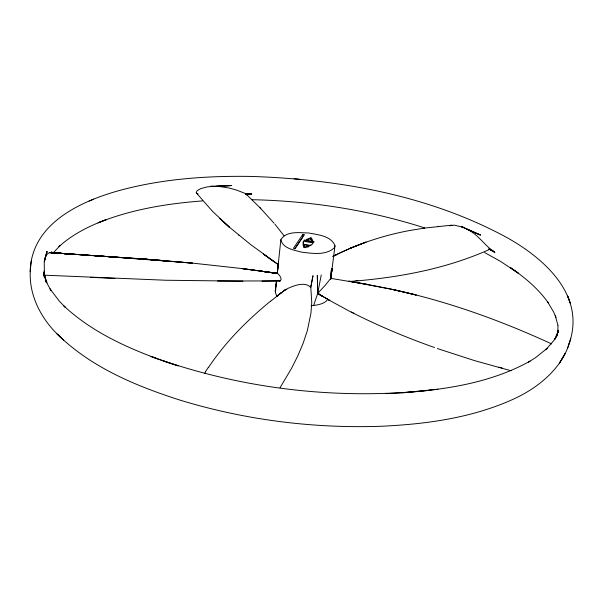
<?xml version="1.0" encoding="UTF-8"?>
<svg xmlns="http://www.w3.org/2000/svg" width="603" height="603" viewBox="0 0 603 603"><rect width="100%" height="100%" fill="white"/><g stroke="black" fill="none" stroke-linecap="round" stroke-linejoin="round"><path stroke-width="0.9" d="M311.08 305.653L313.643 305.48L317.653 293.503L321.263 274.93M277.252 273.491L261.159 271.184L277.252 273.483L280.862 239.73C286.146 230.617 299.683 232.796 308.683 232.977C317.781 234.786 331.266 235.796 334.982 245.783L330.783 278.835M44.313 275.85L44.456 277.546L44.23 262.554L47.019 251.579L44.275 261.483L44.743 259.237M44.321 275.805L44.456 277.546L44.185 271.697M51.225 253.011C49.069 251.338 45.398 255.582 45.029 258.265M44.192 272.601L44.456 277.546L44.177 271.131M277.35 273.272L278.503 261.853L277.29 273.34L242.293 268.614L277.35 273.272C279.264 274.749 282.845 279.068 280.101 280.915L217.57 281.021M44.207 273.528L44.17 273.996M30.15 271.757C31.183 223.479 80.93 200.927 121.09 190.035C163.571 178.722 207.831 175.669 251.647 176.445C339.316 179.317 428.846 195.244 506.641 237.409C542.512 257.443 583.139 292.402 570.755 338.381C563.684 367.581 538.592 387.865 512.286 399.653C471.433 417.962 426.366 424.135 381.985 426.231C313.929 428.695 245.368 420.065 180.214 400.181C136.157 386.063 91.633 367.634 58.046 334.861C39.934 317.434 27.436 292.161 30.715 266.594M275.873 289.659L275.322 291.453L276.491 280.568C276.747 285.701 273.001 292.44 277.659 296.548M30.761 266.081L31.318 260.971M557.737 333.022L558.001 325.658M275.322 291.453L276.596 280.38M302.91 234.333L293.42 248.293L295.033 248.594L304.477 234.627L302.91 234.333L302.57 237.273L294.663 248.971M303.618 241.2C300.128 245.534 312.098 247.019 313.138 242.971L303.618 241.2L303.264 244.23L311.042 245.685M303.799 247.245L304.063 244.954L302.91 244.743L304.161 247.494L305.261 247.697L309.422 245.956L308.231 245.738L305.012 247.132L304.063 244.954M308.05 247.26L308.231 245.738M310.274 239.414L310.455 237.906L311.525 238.11L312.776 240.77L311.6 240.552L310.696 238.456L307.477 239.783L306.339 239.572L310.455 237.906M311.261 240.363L311.525 238.11M557.767 332.916L558.077 330.361L556.976 335.185L558.566 330.233L554.564 339.708L557.157 335.328L554.067 340.243L546.348 349.129M310.786 287.533C305.118 280.749 291.927 286.214 285.309 289.749M330.738 279.257L332.102 268.388L330.768 278.352L325.009 285.581L317.713 293.284L319.319 294.264M330.753 278.978L332.102 268.388M310.771 287.051L313.002 275.722L310.794 287.179L311.751 302.57L310.967 313.055L307.357 330.595L303.09 343.401L297.844 355.778L291.641 368.184L280.026 387.744M489.553 249.024L494.754 252.235C484.646 245.805 478.307 234.296 466.948 229.223M44.275 261.483L44.72 259.478M334.982 245.783L334.424 247.705C325.921 255.702 312.399 253.411 301.786 252.175C294.415 250.102 282.754 248.587 280.862 239.73M45.067 258.114L47.019 251.579M569.096 343.461L570.755 338.381M567.468 348.444L569.142 343.333M51.353 252.755L51.813 252.16L51.368 252.717L52.416 252.778L51.353 252.665L51.813 252.16L51.315 252.612L61.122 253.418L51.315 252.612L51.813 252.16L51.376 252.649M204.779 373.227L205.653 371.817M208.382 367.664C225.19 342.248 246.959 320.502 270.438 301.236M52.974 253.124L60.051 245.594L58.966 246.635C72.518 234.25 89.252 225.997 106.316 219.598L98.063 222.839C131.266 209.399 167.023 203.588 202.578 200.912M327.587 299.714C324.263 303.852 318.595 304.756 313.643 305.48M51.813 252.16L51.345 252.642L55.318 252.981M545.7 349.8L547.185 348.3L535.683 357.564L528.582 362.034L530.045 361.152C490.895 382.905 445.564 389.696 401.455 392.847L437.891 389.244M270.423 301.357L281.051 293.043M283.5 291.106L282.882 291.588L284.126 290.616L277.47 295.674M280.463 293.39L281.684 292.44L281.058 292.922M277.584 295.576L276.347 296.548L278.104 295.161M278.661 294.739L279.92 293.797M284.722 290.322L285.807 289.493L286.855 289.659M284.684 290.344L285.86 289.319L284.737 290.141M282.249 292.138L283.448 291.249M284.088 290.638L284.699 290.194M317.668 293.382L317.321 275.481L317.668 293.382L322.748 296.42L320.155 294.807L321.022 295.364M449.657 225.741L454.338 225.153L463.217 227.256L480.395 235.034L461.438 226.788L463.217 227.256M332.909 256.373C357.134 244.072 383.154 235.426 409.867 230.474L424.422 228.092L452.024 225.138M335.848 254.896L350.961 247.976L350.547 248.157L365.953 242.127L350.547 248.157M328.047 299.412L328.937 299.962L317.653 293.503L318.776 293.058M89.161 201.048L93.676 199.171M330.753 278.36L367.174 284.405M423.977 228.16L424.422 228.092M429.909 390.284L430.776 390.164C336.678 400.286 239.971 388.845 151.006 356.463L157.398 358.823M438.14 226.404L438.539 226.359M355.883 280.794L357.903 280.599M349.755 281.473C397.603 277.832 445.715 269.104 489.704 249.363L489.335 249.114M215.972 186.365L231.416 185.551L210.545 186.297L220.057 186.598L229.321 188.068L236.482 190.043L245.519 193.571L260.873 208.54M215.686 186.365L231.416 185.551M385.332 393.631L400.543 392.915M213.055 186.38L207.176 186.9L200.889 188.558L197.136 190.669L196.201 192.741L212.527 211.351L229.321 227.105L219.778 218.459L228.741 226.638L250.773 244.66L278.601 264.815M262.011 281.164L280.229 280.885M246.001 194.023L251.413 194.015L245.805 193.744M242.903 281.186L165.674 280.237L44.049 275.172M280.101 280.915L278.985 280.719M251.677 199.691C310.274 200.92 368.863 209.965 424.693 227.942M90.518 277.32L114.917 278.42M71.78 254.149L141.486 258.86L156.893 260.157L95.101 255.68L192.251 263.089L141.373 258.815L192.236 263.104M49.8 252.619L118.392 257.255M118.082 257.277L141.426 258.823M49.928 252.597L72.239 254.104M71.953 254.097L95.289 255.732M95.493 255.838L50.35 252.536L72.39 254.187L50.66 252.529L71.576 254.157M95.342 255.762L106.535 256.607M108.352 256.742L113.944 257.164M141.358 258.845L166.873 260.828M51.345 252.845L52.408 252.928M59.72 253.554L56.071 253.23M64.114 253.931L67.001 254.187M294.068 178.729L299.254 179.197M192.267 263.089L242.429 268.606M242.225 268.629L261.355 271.086M277.719 273.453L261.86 271.32L277.681 273.453M349.039 281.194L391.762 289.289M348.903 281.149L367.581 284.435M367.966 284.578L392.018 289.327L416.213 295.018L392.267 289.402C447.336 301.214 500.596 320.412 551.7 343.944M511.208 370.792L474.697 360.662L437.296 348.534M198.123 193.97L196.42 193.103M498.96 367.197L502.028 368.018M164.702 361.423L178.104 365.833L163.91 361.144L164.702 361.423C128.537 348.564 92.304 332.479 63.933 305.977L65.154 307.176L59.26 301.063L50.019 288.89L50.765 290.096M434.514 347.539C407.862 338.079 381.676 327.256 356.343 314.676A311.789 106.226 13.1 0 1 348.843 310.869L328.024 299.578M466.586 229.034L480.395 235.034M351.353 312.007L353.855 313.281M484.616 252.544L500.482 261.37L518.324 273.189L510.688 267.8C524.934 277.531 538.419 288.837 548.413 303.03L547.577 301.786L553.682 312.128L555.913 317.374L555.265 315.573L557.948 325.492M488.377 248.858L494.754 252.235L489.606 249.077M322.748 296.39L325.379 297.897M326.268 298.379L327.165 298.869M322.778 296.495L317.653 293.503M325.379 297.867L329.833 300.422M494.754 252.235L489.628 249.114M318.429 293.812L319.304 294.332M273.069 261.061L263.421 254.104L278.111 264.551M238.788 235.125L239.316 235.569M56.825 333.708L63.662 340.205L58.046 334.861M259.961 207.718L274.116 223.261M274.945 224.21L284.005 235.735M51.134 290.699L47.795 284.699L43.537 273.084L46.484 282.769M45.263 278.79L46.499 282.845L44.057 272.33L44.192 274.064M44.298 275.239L44.456 277.546L44.223 273.046M44.343 275.903L44.456 277.546M208.389 367.227A352.039 80.274 -82.2 0 1 205.668 371.403M331.364 270.076L330.557 278.616L331.364 270.076M565.154 353.509L559.448 363.157L565.154 353.509M313.922 241.75L313.635 242.195L304.131 240.424L304.425 239.986L313.922 241.75M336.414 254.632L333.112 256.305L336.414 254.632M251.413 194.015L245.836 193.789L251.413 194.015M164.144 260.767L158.702 260.315L164.152 260.767M246.13 194.03L245.753 193.691L247.14 194.995L246.13 194.03M570.212 303L567.74 296.163L570.212 303"/></g></svg>
